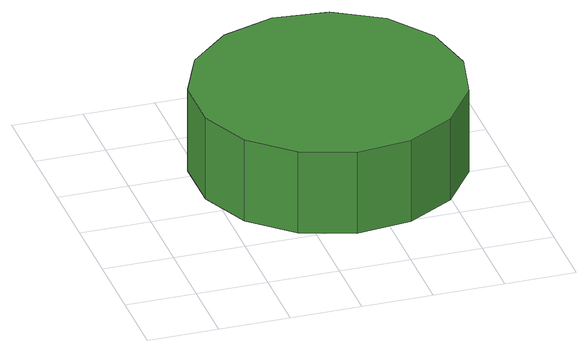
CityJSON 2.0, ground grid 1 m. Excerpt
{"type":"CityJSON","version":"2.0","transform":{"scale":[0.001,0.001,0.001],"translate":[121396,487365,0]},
"CityObjects":{
"tree1":{"type":"SolitaryVegetationObject","attributes":{"function":"something"},"geometry":[{"type":"MultiSurface","lod":"1","boundaries":[[[0,1,2,3,4,5,6,7,8,9,10,11,12,13,14]],[[15,16,17,18,19,20,21,22,23,24,25,26,27,28,29]],[[0,29,28,1]],[[1,28,27,2]],[[2,27,26,3]],[[3,26,25,4]],[[4,25,24,5]],[[5,24,23,6]],[[6,23,22,7]],[[7,22,21,8]],[[8,21,20,9]],[[9,20,19,10]],[[10,19,18,11]],[[11,18,17,12]],[[12,17,16,13]],[[13,16,15,14]],[[14,15,29,0]]]}]}
},
"vertices":[
[4607,2758,1675],[4444,3526,1675],[3983,4161,1675],[3303,4554,1675],[2522,4636,1675],[1775,4393,1675],[1192,3868,1675],[872,3151,1675],[872,2366,1675],[1192,1648,1675],[1775,1123,1675],[2522,880,1675],[3303,962,1675],[3983,1355,1675],[4444,1990,1675],[4444,1990,425],[3983,1355,425],[3303,962,425],[2522,880,425],[1775,1123,425],[1192,1648,425],[872,2366,425],[872,3151,425],[1192,3868,425],[1775,4393,425],[2522,4636,425],[3303,4554,425],[3983,4161,425],[4444,3526,425],[4607,2758,425]
]}
